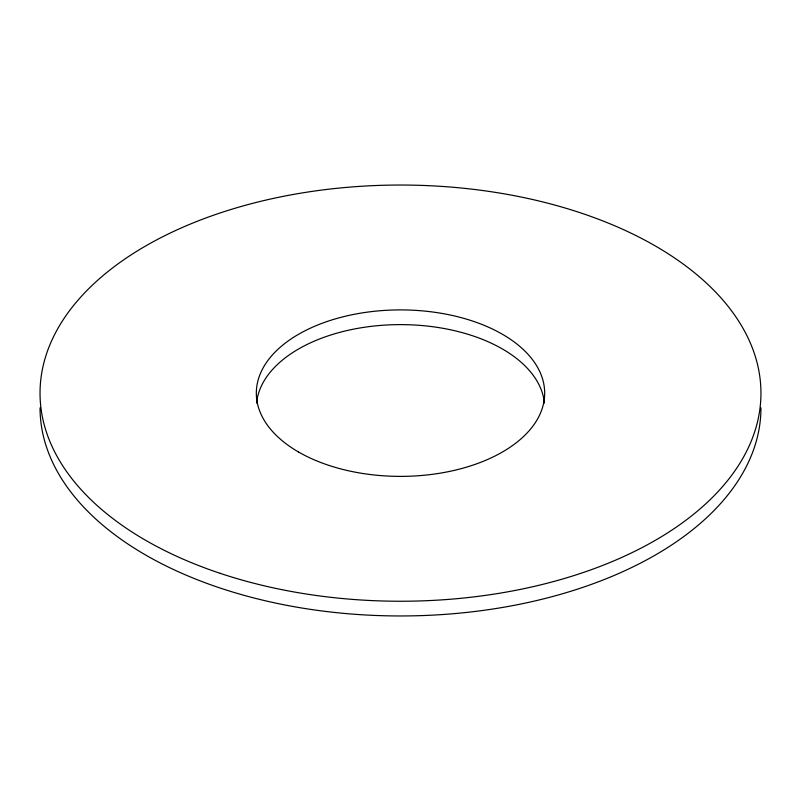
<?xml version="1.0" encoding="UTF-8"?>
<svg xmlns="http://www.w3.org/2000/svg" width="801" height="801" viewBox="0 0 801 801"><rect width="100%" height="100%" fill="white"/><g stroke="black" fill="none" stroke-linecap="round" stroke-linejoin="round"><path stroke-width="1.2" d="M760.95 407.859A360.45 208.1 0 0 1 400.5 615.959A360.45 208.1 0 0 1 40.05 407.859M256.56 403.043A144.18 83.244 0 0 1 400.5 324.615A144.18 83.244 0 0 1 544.44 403.043M220.275 573.366A360.45 208.1 0 0 0 760.95 393.141A360.45 208.1 0 0 0 220.275 212.916A360.45 208.1 0 0 0 220.275 573.366M298.553 452.004A144.18 83.244 0 0 0 539.764 414.688A144.18 83.244 0 0 0 363.183 312.74A144.18 83.244 0 0 0 298.553 452.004"/></g></svg>
